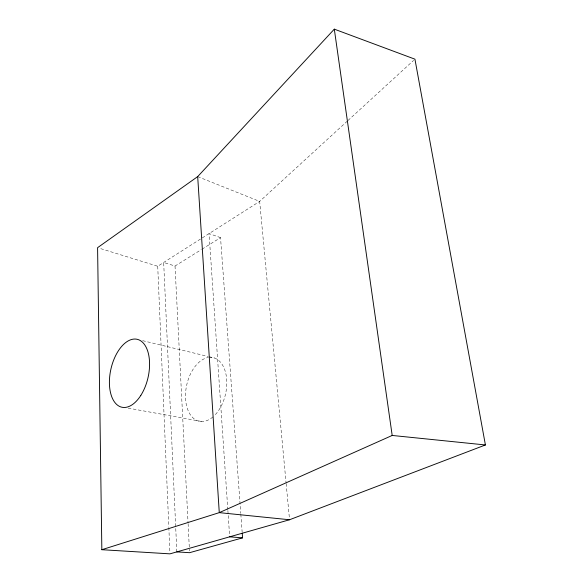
<?xml version="1.0" encoding="UTF-8"?>
<svg xmlns="http://www.w3.org/2000/svg" width="583" height="583" viewBox="0 0 583 583"><rect width="100%" height="100%" fill="white"/><g stroke="black" fill="none" stroke-linecap="round" stroke-linejoin="round"><path stroke-width="0.44" stroke-dasharray="2.92 2.19" d="M347.337 121.096L259.661 201.405L157.723 266.256L99.307 248.212M348.007 120.484L413.602 60.399M176.824 551.89L163.677 262.467L175.024 266.023L201.252 249.67M202.024 249.189L220.542 237.645L240.772 513.368M128.18 408.122L202.119 421.545M142.653 340.661L208.087 356.461M208.969 356.672L214.274 357.955M220.542 237.645L209.064 233.594L227.822 509.586M197.688 176.605L259.661 201.405L286.056 482.673M286.144 483.577L289.54 519.752M240.837 514.272L242.171 532.41M227.88 510.497L229.673 536.826M175.024 266.023L188.047 522.754M188.098 523.665L189.475 550.877M157.723 266.256L168.8 526.631M168.837 527.542L169.879 552.035M209.108 357.401A32.568 19.931 -77.8 0 1 226.634 378.841A32.568 19.931 -77.8 0 1 214.209 415.781M212.926 416.94A32.568 19.931 -77.8 0 1 185.62 399.588A32.568 19.931 -77.8 0 1 208.35 357.496"/><path stroke-width="0.87" d="M197.688 176.605L334.307 29.15L414.936 59.175L485.413 444.96L289.54 519.752L169.959 553.85L101.843 549.703L97.587 247.68L197.688 176.605L219.274 512.639L101.843 549.703M485.413 444.96L392.191 435.45L219.274 512.639L289.54 519.752M242.236 533.321L242.572 537.854L189.57 552.691L176.824 551.89M229.673 536.826L242.572 537.854M334.307 29.15L392.191 435.45M140.794 395.442A34.82 19.042 -77.3 0 0 138.229 339.598A34.82 19.042 -77.3 0 0 109.458 384.744A34.82 19.042 -77.3 0 0 140.794 395.442"/></g></svg>
